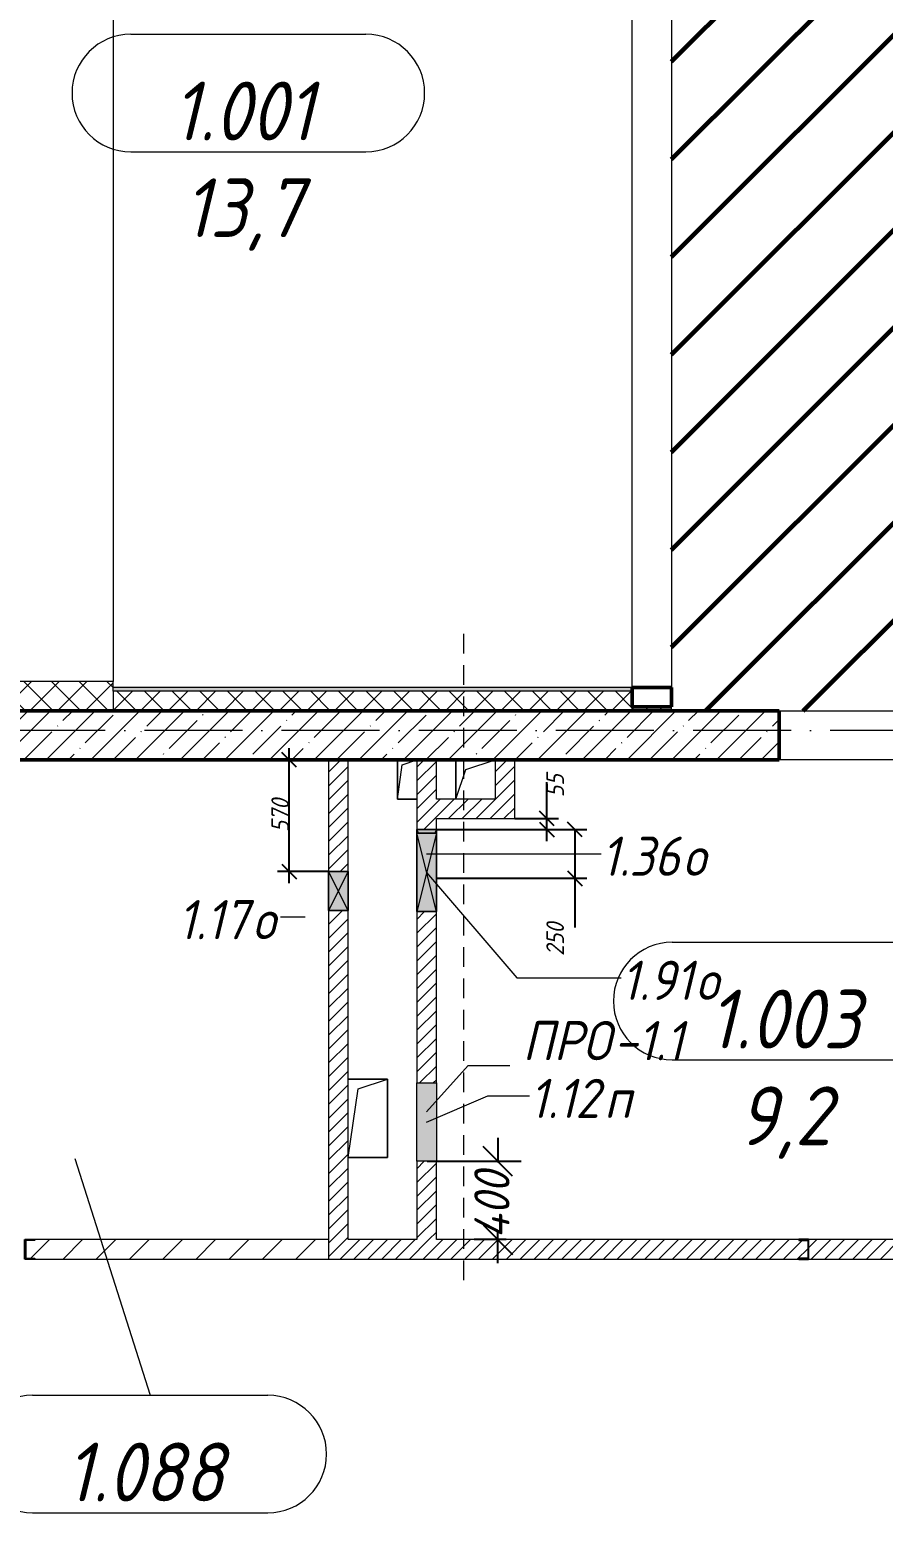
# Model space of a CAD drawing. Header units: millimetres. Extents: x -606178 to 312196, y -19338 to 632709.
# Drawn here: x -426456 to -422101, y 515333 to 522953 of the extents above; entities that cross this region are included whole.
import ezdxf

# ---------------------------------------------------------------- set-up
doc = ezdxf.new("R2010")
doc.units = ezdxf.units.MM
doc.linetypes.add('200_ШТРИХ_ш1п0_6_', pattern=[160, 100, -60])
doc.linetypes.add('50_200_ШТРИХ_1Т_ш5_п1_п1_', pattern=[700, 500, -100, 0, -100])
for name, color, linetype, lineweight in [('6.4.1) Окр пт с инж. ПТ2.16', 3, 'Continuous', 60), ('A-____-____-DIMS', 7, 'Continuous', 9), ('A-DETL-GENF-OTLN', 7, 'Continuous', 9), ('A-FLOR-____-OTLN', 7, 'Continuous', 9), ('A-GENM-____-IDEN', 7, 'Continuous', 9), ('A-GENM-____-MCUT', 7, 'Continuous', 25), ('A-GENM-____-OTLN', 7, 'Continuous', 9), ('A-GENM-____-OTLN-1', 7, 'Continuous', 25), ('A-GLAZ-____-IDEN', 7, 'Continuous', 9), ('A-GLAZ-____-OTLN', 7, 'Continuous', 9), ('A-WALL-____-MCUT', 7, 'Continuous', 13), ('A-WALL-____-MCUT-1', 7, 'Continuous', 9), ('A-WALL-____-MCUT-2', 7, 'Continuous', 50), ('A-WALL-____-OTLN', 7, 'Continuous', 9), ('A-WALL-____-PATT-1', 7, 'Continuous', 9), ('A-WALL-FNSH-MCUT-1', 7, 'Continuous', 9), ('I-WALL-____-OTLN', 7, 'Continuous', 9), ('S-COLS-____-MCUT', 7, 'Continuous', 50), ('S-COLS-____-OTLN', 7, 'Continuous', 9), ('S-GRID-____-OTLN-1', 7, '50_200_ШТРИХ_1Т_ш5_п1_п1_', 9)]:
    doc.layers.add(name, color=color, linetype=linetype, lineweight=lineweight)
for name, color, linetype, lineweight, true_color in [('A-AREA-IDEN-1', 7, 'Continuous', 9, 0x000000), ('A-DETL-GENF-OTLN-3', 9, 'Continuous', 9, 0x808080), ('A-DETL-GENF-OTLN-4', 9, '200_ШТРИХ_ш1п0_6_', 9, 0x808080), ('A-WALL-____-PATT-2', 7, 'Continuous', 9, 0x787878)]:
    doc.layers.add(name, color=color, linetype=linetype, lineweight=lineweight, true_color=true_color)
doc.styles.add('ISOCPEUR_I', font='isocpeui.ttf', dxfattribs={"width": 0.9, "height": 2.5})
doc.styles.add('ISOCPEUR_I_10', font='isocpeui.ttf', dxfattribs={"width": 0.9, "height": 180})
doc.styles.add('ISOCPEUR_I_11', font='isocpeui.ttf', dxfattribs={"width": 0.9, "height": 200})
doc.styles.add('ISOCPEUR_I_7', font='isocpeui.ttf', dxfattribs={"width": 0.9, "height": 90})
doc.dimstyles.new('ISO-1_8_0_9К_СРЕДНИЙ_Кладочные_1', dxfattribs={"dimscale": 304.8, "dimtxt": 89.638306, "dimasz": 0.246063, "dimexe": 0.19685, "dimexo": 0, "dimgap": 0, "dimtad": 1, "dimdec": 3, "dimrnd": 0.001, "dimdsep": 46, "dimtxsty": 'ISOCPEUR_I_7', "dimblk1": 'OBLIQUE', "dimblk2": 'OBLIQUE', "dimsah": 1, "dimcen": 0.09, "dimdle": 0.19685, "dimazin": 0, "dimtfac": 1, "dimtdec": 4, "dimtix": 1, "dimtmove": 0, "dimatfit": 3, "dimfxl": 1, "dimtvp": 1, "dimtolj": 1, "dimtzin": 0, "dimarcsym": 2})
doc.dimstyles.new('ISO-1_8_0_9К_СРЕДНИЙ_Кладочные_2', dxfattribs={"dimscale": 304.8, "dimtxt": 89.638306, "dimasz": 0.246063, "dimexe": 0.19685, "dimexo": 0, "dimgap": 0, "dimtad": 1, "dimdec": 3, "dimrnd": 0.001, "dimdsep": 46, "dimtxsty": 'ISOCPEUR_I_7', "dimblk1": 'OBLIQUE', "dimblk2": 'OBLIQUE', "dimsah": 1, "dimcen": 0.09, "dimdle": 0.19685, "dimazin": 0, "dimtfac": 1, "dimtdec": 4, "dimtix": 1, "dimtmove": 1, "dimatfit": 3, "dimfxl": 1, "dimtvp": 1, "dimtolj": 1, "dimtzin": 0, "dimarcsym": 2})
doc.dimstyles.new('ISO-1_8_0_9К_СРЕДНИЙ_Кладочные_3', dxfattribs={"dimscale": 304.8, "dimtxt": 179.276612, "dimasz": 0.492126, "dimexe": 0.393701, "dimexo": 0, "dimgap": 0, "dimtad": 1, "dimdec": 3, "dimrnd": 0.001, "dimdsep": 46, "dimtxsty": 'ISOCPEUR_I_10', "dimblk1": 'OBLIQUE', "dimblk2": 'OBLIQUE', "dimsah": 1, "dimcen": 0.09, "dimdle": 0.393701, "dimazin": 0, "dimtfac": 1, "dimtdec": 4, "dimtix": 1, "dimtmove": 0, "dimatfit": 3, "dimfxl": 1, "dimtvp": 1, "dimtolj": 1, "dimtzin": 0, "dimarcsym": 2})
pattern_1 = [(45, (-425830.77, 451794.26), (-70.71068, 70.71068), []), (135, (-425830.77, 451794.26), (-70.71068, -70.71068), [])]
pattern_2 = [(45, (-425830.77, 451794.26), (-35.35534, 35.35534), [])]

# ---------------------------------------------------------------- blocks, each defined once
blk = doc.blocks.new('154_Фахверк_СКБ_Швеллер - Тип_100_4010-27789772-АР1_План отверстий 1 этажа в осях 1-64_Ю-ЯЯ')
at = {"layer": 'A-GENM-____-MCUT'}
for p, q in [((175, 50), (125, 50)), ((125, 50), (125, -50)), ((128, 47), (175, 47)), ((128, -47), (128, 47)), ((175, 47), (175, 50)), ((125, -50), (175, -50)), ((175, -47), (128, -47)), ((175, -50), (175, -47))]:
    blk.add_line(p, q, dxfattribs=at)
blk = doc.blocks.new('154_Фахверк_СКБ_Швеллер - Тип_100_4010-28225412-АР1_План отверстий 1 этажа в осях 1-64_Ю-ЯЯ')
at = {"layer": 'A-GENM-____-MCUT'}
for p, q in [((125, 50), (175, 50)), ((125, -50), (125, 50)), ((128, 47), (128, -47)), ((175, 47), (128, 47)), ((175, 50), (175, 47)), ((175, -50), (125, -50)), ((128, -47), (175, -47)), ((175, -47), (175, -50))]:
    blk.add_line(p, q, dxfattribs=at)
blk = doc.blocks.new('AR_Отверстие Ниша - Лючок-36657938-АР1_План отверстий 1 этажа в осях 1-64_Ю-ЯЯ')
at = {"layer": 'A-GLAZ-____-OTLN'}
blk.add_hatch(color=256, dxfattribs=at).paths.add_polyline_path([(200, 50), (-200, 50), (-200, -50), (200, -50)], flags=0)
for p, q in [((-200, 50), (200, 50)), ((-200, -50), (-200, 50)), ((200, 50), (200, -50)), ((200, -50), (-200, -50))]:
    blk.add_line(p, q, dxfattribs=at)
blk = doc.blocks.new('AR_Отверстие прямоугольное _в плите_ - AR_Отверстие прямоугольное _в плите_-30229368-АР1_План отверстий 1 этажа в осях 1-64_Ю-ЯЯ')
at = {"layer": 'A-GENM-____-OTLN'}
for p, q in [((100, 200), (-100, 200)), ((-50, 150), (100, 200)), ((100, -200), (100, 200)), ((-100, -200), (-50, 150)), ((-100, -200), (100, -200))]:
    blk.add_line(p, q, dxfattribs=at)
blk = doc.blocks.new('AR_Отверстие прямоугольное _в плите_ - AR_Отверстие прямоугольное _в плите_-V232-АР1_План отверстий 1 этажа в осях 1-64_Ю-ЯЯ')
at = {"layer": 'A-GENM-____-OTLN'}
for p, q in [((-50, 100), (-50, -100)), ((-25, 75), (49.1, 99.7)), ((-50, -100), (-25, 75)), ((-50, -100), (48.9, -100))]:
    blk.add_line(p, q, dxfattribs=at)
blk = doc.blocks.new('AR_Отверстие прямоугольное _в плите_ - AR_Отверстие прямоугольное _в плите_-V245-АР1_План отверстий 1 этажа в осях 1-64_Ю-ЯЯ')
at = {"layer": 'A-GENM-____-OTLN'}
for p, q in [((-100, 100), (-100, -100)), ((-50, 50), (100, 100)), ((-100, -100), (-50, 50))]:
    blk.add_line(p, q, dxfattribs=at)
blk = doc.blocks.new('BSC_Колонна _Прямоугольная1 - 200х100 _металл_-35284186-АР1_План отверстий 1 этажа в осях 1-64_Ю-ЯЯ')
at = {"layer": 'S-COLS-____-MCUT'}
for p, q in [((100, 50), (-100, 50)), ((-100, 50), (-100, -50)), ((100, -50), (100, 50)), ((-100, -50), (100, -50))]:
    blk.add_line(p, q, dxfattribs=at)
blk = doc.blocks.new('AR_Отверстие прямоугольное _в стене__БезПР - AR_Отверстие прямоугольное _в стене__БезПР-36427953-АР1_План отверстий 1 этажа в осях 1-64_Ю-ЯЯ')
at = {"layer": 'A-GLAZ-____-OTLN'}
blk.add_hatch(color=256, dxfattribs=at).paths.add_polyline_path([(100, 50), (-100, 50), (-100, -50), (100, -50)], flags=0)
at = {"layer": 'A-DETL-GENF-OTLN'}
for p, q in [((-100, -50), (-100, 50)), ((-100, 50), (100, 50)), ((100, 50), (-100, -50)), ((-100, 50), (100, -50)), ((100, 50), (-100, 50)), ((-100, 50), (-100, -50)), ((100, 50), (100, -50)), ((100, -50), (100, 50)), ((100, -50), (-100, -50)), ((-100, -50), (100, -50))]:
    blk.add_line(p, q, dxfattribs=at)
blk = doc.blocks.new('AR_Отверстие прямоугольное _в стене__БезПР - AR_Отверстие прямоугольное _в стене__БезПР-36428383-АР1_План отверстий 1 этажа в осях 1-64_Ю-ЯЯ')
at = {"layer": 'A-GLAZ-____-OTLN'}
blk.add_hatch(color=256, dxfattribs=at).paths.add_polyline_path([(200, 50), (-200, 50), (-200, -50), (200, -50)], flags=0)
at = {"layer": 'A-DETL-GENF-OTLN'}
for p, q in [((-200, -50), (-200, 50)), ((-200, 50), (200, 50)), ((200, 50), (-200, -50)), ((-200, 50), (200, -50)), ((200, 50), (-200, 50)), ((-200, 50), (-200, -50)), ((200, 50), (200, -50)), ((200, -50), (200, 50)), ((200, -50), (-200, -50)), ((-200, -50), (200, -50))]:
    blk.add_line(p, q, dxfattribs=at)
at = {"layer": 'A-GLAZ-____-OTLN'}
blk.add_line((200, 50), (-200, 50), dxfattribs=at)
blk = doc.blocks.new('AR_Отверстие прямоугольное _в стене__БезПР - AR_Отверстие прямоугольное _в стене__БезПР-V252-АР1_План отверстий 1 этажа в осях 1-64_Ю-ЯЯ')
at = {"layer": 'A-GLAZ-____-OTLN'}
blk.add_hatch(color=256, dxfattribs=at).paths.add_polyline_path([(-105, -50), (-105, 50), (-125, 50), (-125, -50)], flags=0)
at = {"layer": 'A-DETL-GENF-OTLN'}
for p, q in [((-125, -50), (-125, 50)), ((-125, 50), (-105, 50)), ((-125, 50), (-105, 42)), ((-105, 50), (-125, 50)), ((-125, 50), (-125, -50)), ((-105, -42), (-125, -50)), ((-105, -50), (-125, -50)), ((-125, -50), (-105, -50))]:
    blk.add_line(p, q, dxfattribs=at)
blk = doc.blocks.new('DET_L_Имитация разреза_ISO2-5 - Вправо-36657417-АР1_План отверстий 1 этажа в осях 1-64_Ю-ЯЯ')
at = {"layer": 'A-DETL-GENF-OTLN-4'}
blk.add_line((143.1, 0), (3486.6, 0), dxfattribs=at)
blk = doc.blocks.new('_Oblique')
at = {"color": 0, "linetype": 'ByBlock', "lineweight": -2}
blk.add_line((-0.5, -0.5), (0.5, 0.5), dxfattribs=at)
blk = doc.blocks.new('*D4432')
at = {"layer": 'A-____-____-DIMS', "color": 0, "lineweight": -2, "transparency": 16777216}
for p, q in [((-424067.5, 517295.3), (-424067.5, 517169.7)), ((-424427.7, 517175.3), (-423947.5, 517175.3)), ((-424024.8, 516775.3), (-424187.5, 516775.3)), ((-424067.5, 516655.3), (-424067.5, 516817.6))]:
    blk.add_line(p, q, dxfattribs=at)
at = {"layer": 'Defpoints', "color": 0, "transparency": 16777216}
for p in [(-424427.7, 517175.3), (-424067.5, 517175.3), (-424024.8, 516775.3)]:
    blk.add_point(p, dxfattribs=at)
at = {"layer": 'A-____-____-DIMS', "color": 0, "lineweight": -2, "transparency": 16777216, "xscale": 150, "yscale": 150, "zscale": 150}
for p, rotation in [((-424067.5, 517175.3), 90), ((-424067.5, 516775.3), 270)]:
    blk.add_blockref('_Oblique', p, dxfattribs=dict(at, rotation=rotation))
at = {"layer": 'A-____-____-DIMS', "color": 0, "transparency": 16777216, "insert": (-424187.5, 516780.6), "char_height": 180, "width": 426.127, "attachment_point": 1, "rotation": 90, "line_spacing_factor": 1.149209, "style": 'ISOCPEUR_I_10'}
blk.add_mtext('\\A1;400', dxfattribs=at)
blk = doc.blocks.new('*D4469')
at = {"layer": 'A-____-____-DIMS', "color": 0, "lineweight": -2, "transparency": 16777216}
for p, q in [((-425132.5, 518595.3), (-425132.5, 519285.3)), ((-425238.6, 519225.3), (-425072.5, 519225.3)), ((-424930.8, 518655.3), (-425192.5, 518655.3))]:
    blk.add_line(p, q, dxfattribs=at)
at = {"layer": 'Defpoints', "color": 0, "transparency": 16777216}
for p in [(-425238.6, 519225.3), (-425132.5, 519225.3), (-424930.8, 518655.3)]:
    blk.add_point(p, dxfattribs=at)
at = {"layer": 'A-____-____-DIMS', "color": 0, "lineweight": -2, "transparency": 16777216, "xscale": 75, "yscale": 75, "zscale": 75}
for p, rotation in [((-425132.5, 519225.3), 90), ((-425132.5, 518655.3), 270)]:
    blk.add_blockref('_Oblique', p, dxfattribs=dict(at, rotation=rotation))
at = {"layer": 'A-____-____-DIMS', "color": 0, "transparency": 16777216, "insert": (-425178.1, 518940.3), "char_height": 90, "width": 409.578, "attachment_point": 5, "rotation": 90, "style": 'ISOCPEUR_I_7'}
blk.add_mtext('\\A1;570', dxfattribs=at)
blk = doc.blocks.new('*D4470')
at = {"layer": 'A-____-____-DIMS', "color": 0, "lineweight": -2, "transparency": 16777216}
for p, q in [((-424380.8, 518870.3), (-423613.5, 518870.3)), ((-423673.5, 518870.3), (-423673.5, 518560.3)), ((-424380.8, 518620.3), (-423613.5, 518620.3)), ((-423673.5, 518620.3), (-423673.5, 518369))]:
    blk.add_line(p, q, dxfattribs=at)
at = {"layer": 'Defpoints', "color": 0, "transparency": 16777216}
for p in [(-424380.8, 518870.3), (-423673.5, 518870.3), (-424380.8, 518620.3)]:
    blk.add_point(p, dxfattribs=at)
at = {"layer": 'A-____-____-DIMS', "color": 0, "lineweight": -2, "transparency": 16777216, "xscale": 75, "yscale": 75, "zscale": 75}
for p, rotation in [((-423673.5, 518870.3), 90), ((-423673.5, 518620.3), 270)]:
    blk.add_blockref('_Oblique', p, dxfattribs=dict(at, rotation=rotation))
at = {"layer": 'A-____-____-DIMS', "color": 0, "transparency": 16777216, "insert": (-423819.5, 518224.2), "char_height": 90, "width": 409.578, "attachment_point": 1, "rotation": 90, "line_spacing_factor": 1.149209, "style": 'ISOCPEUR_I_7'}
blk.add_mtext('\\A1;250', dxfattribs=at)
blk = doc.blocks.new('*D4471')
at = {"layer": 'A-____-____-DIMS', "color": 0, "lineweight": -2, "transparency": 16777216}
for p, q in [((-423817.3, 518925.3), (-423817.3, 519110.8)), ((-423980.8, 518925.3), (-423757.3, 518925.3)), ((-423817.3, 518810.3), (-423817.3, 518925.3)), ((-424380.8, 518870.3), (-423757.3, 518870.3))]:
    blk.add_line(p, q, dxfattribs=at)
at = {"layer": 'Defpoints', "color": 0, "transparency": 16777216}
for p in [(-423980.8, 518925.3), (-423817.3, 518925.3), (-424380.8, 518870.3)]:
    blk.add_point(p, dxfattribs=at)
at = {"layer": 'A-____-____-DIMS', "color": 0, "lineweight": -2, "transparency": 16777216, "xscale": 75, "yscale": 75, "zscale": 75}
for p, rotation in [((-423817.3, 518925.3), 90), ((-423817.3, 518870.3), 270)]:
    blk.add_blockref('_Oblique', p, dxfattribs=dict(at, rotation=rotation))
at = {"layer": 'A-____-____-DIMS', "color": 0, "transparency": 16777216, "insert": (-423819.5, 519034.3), "char_height": 90, "width": 273.052, "attachment_point": 1, "rotation": 90, "line_spacing_factor": 1.149209, "style": 'ISOCPEUR_I_7'}
blk.add_mtext('\\A1;55', dxfattribs=at)
blk = doc.blocks.new('AAR_СКБ_Марка_помещения_1_5 ммп - Номер _ Площадь-27962135-АИ_План этажа_Стены_1')
at = {"layer": 'A-AREA-IDEN-1'}
for p, q in [((-2.987, 3), (3.013, 3)), ((-2.987, 0), (3.013, 0))]:
    blk.add_line(p, q, dxfattribs=at)
for centre, start, end in [((-2.987, 1.5), 90, 270), ((3.013, 1.5), 270, 90)]:
    blk.add_arc(centre, 1.5, start, end, dxfattribs=at)

msp = doc.modelspace()

# ---------------------------------------------------------------- hatches: boundary and pattern name
at = {"layer": '6.4.1) Окр пт с инж. ПТ2.16'}
h = msp.add_hatch(dxfattribs=at)
h.set_pattern_fill('ANSI31', color=256, scale=111)
h.paths.add_polyline_path([(-396780.7712, 517495.3011), (-396780.7712, 518975.3011), (-397180.7712, 518975.3011), (-397180.7712, 519225.3011), (-397380.7712, 519225.3011), (-397380.7712, 519325.3011), (-400130.7712, 519325.3011), (-400730.7712, 519325.3011), (-401230.7712, 519325.3011), (-401780.7712, 519325.3011), (-402130.7712, 519325.3011), (-402130.7712, 518975.3011), (-402730.7712, 518975.3011), (-407630.7712, 518975.3011), (-408130.7712, 518975.3011), (-412330.7712, 518975.3011), (-412830.7712, 518975.3011), (-415930.7712, 518975.3011), (-416430.7712, 518975.3011), (-416430.7712, 519475.3011), (-416130.7712, 519475.3011), (-416130.7712, 525825.3011), (-416430.7712, 525825.3011), (-416430.7712, 526125.3011), (-420280.7712, 526125.3011), (-420280.7712, 524825.3011), (-420780.7712, 524825.3011), (-420780.7712, 525675.3011), (-421180.7712, 525675.3011), (-421180.7712, 525775.3011), (-421180.7712, 525825.3011), (-421180.7712, 526225.3011), (-421180.7712, 526531.3011), (-421186.7712, 526531.3011), (-421186.7712, 527079.3011), (-421181.4084, 527281.3011), (-421186.7712, 527281.3011), (-421186.7712, 527729.3011), (-421185.0815, 527925.3011), (-421330.7712, 527925.3011), (-421380.7712, 527925.3011), (-422080.7712, 527925.3011), (-422130.7712, 527925.3011), (-422230.7712, 527925.3011), (-422280.7712, 527925.3011), (-422980.7712, 527925.3011), (-422980.7712, 527825.3011), (-423180.7712, 527825.3011), (-423180.7712, 527700.3011), (-423174.7712, 527700.3011), (-423174.7712, 527625.3011), (-423180.7712, 527625.3011), (-423180.7712, 526475.3011), (-423174.7712, 526475.3011), (-423174.7712, 526400.3011), (-423180.7712, 526350.3011), (-423174.7712, 526350.3011), (-423174.7712, 526275.3011), (-423180.7712, 526275.3011), (-423180.7712, 525550.3011), (-423180.7712, 525275.3011), (-423174.7712, 525275.3011), (-423174.7712, 525200.3011), (-423180.7712, 524805.3011), (-423180.7712, 524705.3011), (-423180.7712, 519595.3011), (-423180.7712, 519475.3011), (-422630.7712, 519475.3011), (-421480.7712, 519475.3011), (-420780.7712, 519475.3011), (-420280.7712, 519475.3011), (-420280.7712, 518975.3011), (-420280.7712, 516350.3011), (-420274.7712, 516350.3011), (-420274.7712, 516275.3011), (-420280.7712, 516275.3011), (-420280.7712, 516125.3011), (-420280.7712, 515225.3011), (-420280.7712, 514575.3011), (-420274.7712, 514575.3011), (-420274.7712, 514500.3011), (-420280.7712, 513825.3011), (-420030.7712, 513825.3011), (-418430.7712, 513825.3011), (-418230.7712, 513825.3011), (-418230.7712, 514975.3011), (-417980.7712, 514975.3011), (-416880.7712, 514975.3011), (-416480.7712, 514975.3011), (-415380.7712, 514975.3011), (-414580.7712, 514975.3011), (-412980.7712, 514975.3011), (-412530.7712, 514975.3011), (-411925.7712, 514975.3011), (-411925.7712, 514981.3011), (-411850.7712, 514981.3011), (-411850.7712, 514975.3011), (-410850.7712, 514975.3011), (-410850.7712, 514981.3011), (-410775.7712, 514981.3011), (-409555.7712, 514975.3011), (-409555.7712, 514981.3011), (-409480.7712, 514981.3011), (-408330.7712, 514975.3011), (-408330.7712, 514981.3011), (-408255.7712, 514981.3011), (-408130.7712, 514975.3011), (-407630.7712, 514975.3011), (-406905.7712, 514975.3011), (-406905.7712, 514981.3011), (-406830.7712, 514981.3011), (-406480.7712, 514975.3011), (-405630.7712, 514975.3011), (-405130.7712, 514975.3011), (-404630.7712, 514975.3011), (-402775.7712, 514975.3011), (-402775.7712, 514981.3011), (-402700.7712, 514981.3011), (-402700.7712, 514935.3011), (-402695.7712, 514935.3011), (-402695.7712, 514815.3011), (-402700.119, 514775.3011), (-401800.7712, 514775.3011), (-401800.7712, 514815.3011), (-401805.7712, 514815.3011), (-401805.7712, 514935.3011), (-401800.7712, 514981.3011), (-401725.7712, 514981.3011), (-400955.7712, 514975.3011), (-400955.7712, 514981.3011), (-400880.7712, 514981.3011), (-400180.7712, 514975.3011), (-400180.7712, 514981.3011), (-400105.7712, 514981.3011), (-400005.7712, 514975.3011), (-400005.7712, 514981.3011), (-399930.7712, 514981.3011), (-399930.7712, 514975.3011), (-399230.7712, 514975.3011), (-399230.7712, 514981.3011), (-399130.7712, 514981.3011), (-399130.7712, 514975.3011), (-398605.7712, 514975.3011), (-398605.7712, 514981.3011), (-398530.7712, 514981.3011), (-398300.7712, 514975.3011), (-397900.7712, 514975.3011), (-397830.7712, 514975.3011), (-397830.7712, 514981.3011), (-397755.7712, 514981.3011), (-397655.7712, 514975.3011), (-397655.7712, 514981.3011), (-397580.7712, 514981.3011), (-397580.7712, 514975.3011), (-397330.7712, 514975.3011), (-397030.7712, 514975.3011), (-396880.7712, 514975.3011), (-396880.7712, 514981.3011), (-396780.7712, 514981.3011), (-396780.7712, 515075.3011), (-396780.7712, 515675.3011), (-396780.7712, 516595.3011)])
at = {"layer": 'A-WALL-____-PATT-1'}
h = msp.add_hatch(dxfattribs=at)
h.set_pattern_fill('FP_6', color=256, style=0, pattern_type=2)
h.set_pattern_definition([(135, (-425830.77, 451794.26), (-35.35534, -35.35534), [])])
h.paths.add_polyline_path([(-423380.7712, 519475.3011), (-423180.7712, 519475.3011), (-423180.7712, 519495.3011), (-423380.7712, 519495.3011)], flags=0)
h.paths.add_polyline_path([(-423180.7712, 524805.3011), (-423180.7712, 524825.3011), (-423380.7712, 524825.3011), (-423380.7712, 524805.3011), (-423347.4379, 524805.3011)], flags=0)
h = msp.add_hatch(dxfattribs=at)
h.set_pattern_fill('FP_1', color=256, style=0, pattern_type=2)
h.set_pattern_definition(pattern_1)
h.paths.add_polyline_path([(-426030.7712, 519475.3011), (-426030.7712, 519625.3011), (-428430.7712, 519625.3011), (-428430.7712, 519475.3011), (-427613.6806, 519475.3011)], flags=0)
h = msp.add_hatch(dxfattribs=at)
h.set_pattern_fill('FP_1', color=256, style=0, pattern_type=2)
h.set_pattern_definition(pattern_1)
h.paths.add_polyline_path([(-423380.7712, 519475.3011), (-423380.7712, 519575.3011), (-426030.7712, 519575.3011), (-426030.7712, 519475.3011), (-425846.1799, 519475.3011)], flags=0)
h = msp.add_hatch(dxfattribs=at)
h.set_pattern_fill('FP_13', color=256, style=0, pattern_type=2)
h.set_pattern_definition([(45, (-425830.77, 451794.26), (-114.04925, 114.04925), []), (45, (-425716.72, 451794.26), (-114.04925, 114.04925), [201.612, -40.322, 3.353, -36.97])])
h.paths.add_polyline_path([(-420780.7712, 519225.3011), (-420780.7712, 519475.3011), (-421480.7712, 519475.3011), (-421480.7712, 519225.3011)], flags=0)
h.paths.add_polyline_path([(-422630.7712, 519225.3011), (-422630.7712, 519475.3011), (-427780.7712, 519475.3011), (-427780.7712, 519225.3011), (-425846.1799, 519225.3011)], flags=0)
h = msp.add_hatch(dxfattribs=at)
h.set_pattern_fill('FP_5', color=256, style=0, pattern_type=2)
h.set_pattern_definition(pattern_2)
h.paths.add_polyline_path([(-424830.7712, 516675.3011), (-424830.7712, 518455.3011), (-424930.7712, 518455.3011), (-424930.7712, 516675.3011)], flags=0)
h.paths.add_polyline_path([(-424830.7712, 518655.3011), (-424830.7712, 519225.3011), (-424930.7712, 519225.3011), (-424930.7712, 518655.3011), (-424907.5059, 518655.3011)], flags=0)
h = msp.add_hatch(dxfattribs=at)
h.set_pattern_fill('FP_5', color=256, style=0, pattern_type=2)
h.set_pattern_definition(pattern_2)
h.paths.add_polyline_path([(-424480.7712, 516775.3011), (-424380.7712, 516775.3011), (-424380.7712, 517175.3011), (-424480.7712, 517175.3011)], flags=0)
h.paths.add_polyline_path([(-424380.7712, 517575.3011), (-424380.7712, 518450.3011), (-424480.7712, 518450.3011), (-424480.7712, 517575.3011), (-424443.5619, 517575.3011)], flags=0)
h.paths.add_polyline_path([(-424380.7712, 518870.3011), (-424380.7712, 519225.3011), (-424480.7712, 519225.3011), (-424480.7712, 518870.3011), (-424383.3293, 518870.3011)], flags=0)
h = msp.add_hatch(dxfattribs=at)
h.set_pattern_fill('FP_5', color=256, style=0, pattern_type=2)
h.set_pattern_definition(pattern_2)
h.paths.add_polyline_path([(-423980.7712, 518925.3011), (-423980.7712, 519225.3011), (-424080.7712, 519225.3011), (-424080.7712, 518925.3011)], flags=0)
h = msp.add_hatch(dxfattribs=at)
h.set_pattern_fill('FP_5', color=256, style=0, pattern_type=2)
h.set_pattern_definition(pattern_2)
h.paths.add_polyline_path([(-424080.7712, 518925.3011), (-424080.7712, 519025.3011), (-424380.7712, 519025.3011), (-424380.7712, 518925.3011)], flags=0)
h = msp.add_hatch(dxfattribs=at)
h.set_pattern_fill('FP_4', color=256, style=0, pattern_type=2)
h.set_pattern_definition([(45, (-425830.77, 451794.26), (-84.85281, 84.85281), [])])
h.paths.add_polyline_path([(-424930.7712, 516675.3011), (-424930.7712, 516775.3011), (-426430.7712, 516775.3011), (-426430.7712, 516772.3011), (-426477.7712, 516772.3011), (-426477.7712, 516678.3011), (-426430.7712, 516678.3011), (-426430.7712, 516675.3011), (-425846.1799, 516675.3011)], flags=0)
h.paths.add_polyline_path([(-427676.7712, 516675.3011), (-427676.7712, 516682.9011), (-427635.2712, 516682.9011), (-427635.2712, 516767.7011), (-427676.7712, 516767.7011), (-427676.7712, 516775.3011), (-428024.7712, 516775.3011), (-428024.7712, 516700.3011), (-428030.7712, 516700.3011), (-428030.7712, 516675.3011), (-428024.7712, 516675.3011)], flags=0)
h = msp.add_hatch(dxfattribs=at)
h.set_pattern_fill('FP_5', color=256, style=0, pattern_type=2)
h.set_pattern_definition(pattern_2)
h.paths.add_polyline_path([(-420480.7712, 516675.3011), (-420480.7712, 516775.3011), (-422480.7712, 516775.3011), (-422480.7712, 516675.3011), (-422311.1786, 516675.3011)], flags=0)
h.paths.add_polyline_path([(-422530.7712, 516675.3011), (-422530.7712, 516678.3011), (-422483.7712, 516678.3011), (-422483.7712, 516772.3011), (-422530.7712, 516772.3011), (-422530.7712, 516775.3011), (-424830.7712, 516775.3011), (-424830.7712, 516675.3011)], flags=0)
at = {"layer": 'A-WALL-____-PATT-2'}
h = msp.add_hatch(dxfattribs=at)
h.set_pattern_fill('FP_185', color=256, style=0, pattern_type=2)
h.set_pattern_definition([(0, (-425830.771, 451794.26), (81.28, 20.32), [3.353, -57.607, 3.353, -57.607, -325.12]), (0, (-425830.771, 451794.26), (81.28, 20.32), [-121.92, 3.353, -118.567, 3.353, -57.607, -142.24]), (0, (-425830.771, 451794.26), (81.28, 20.32), [-304.8, 3.353, -37.287, 3.353, -98.247]), (120, (-425800.291, 451804.42), (-58.237636, 60.230545), [3.353, -57.607, 3.353, -57.607, -325.12]), (120, (-425800.291, 451804.42), (-58.237636, 60.230545), [-121.92, 3.353, -118.567, 3.353, -57.607, -142.24]), (120, (-425800.291, 451804.42), (-58.237636, 60.230545), [-304.8, 3.353, -37.287, 3.353, -98.247]), (240, (-425790.131, 451845.06), (-23.042364, -80.550545), [3.353, -57.607, 3.353, -57.607, -325.12]), (240, (-425790.131, 451845.06), (-23.042364, -80.550545), [-121.92, 3.353, -118.567, 3.353, -57.607, -142.24]), (240, (-425790.131, 451845.06), (-23.042364, -80.550545), [-304.8, 3.353, -37.287, 3.353, -98.247])])
h.paths.add_polyline_path([(-423380.7712, 519575.3011), (-423380.7712, 519595.3011), (-426030.7712, 519595.3011), (-426030.7712, 519575.3011), (-425846.1799, 519575.3011)], flags=0)

# ---------------------------------------------------------------- linework, layer by layer
at = {"layer": 'A-AREA-IDEN-1'}
msp.add_line((-426226.3484, 517189.4271), (-425841.5421, 515981.0444), dxfattribs=at)
at = {"layer": 'A-FLOR-____-OTLN'}
for p, q in [((-426030.7712, 524655.3011), (-426030.7712, 519625.3011)), ((-424579.686, 519025.3011), (-424579.686, 519225.3011)), ((-424280.7712, 519025.3011), (-424280.7712, 519225.3011)), ((-424480.7712, 519025.3011), (-424579.686, 519025.3011)), ((-424830.7712, 517595.3011), (-424630.7712, 517595.3011)), ((-424630.7712, 517595.3011), (-424630.7712, 517195.3011)), ((-424630.7712, 517195.3011), (-424830.7712, 517195.3011))]:
    msp.add_line(p, q, dxfattribs=at)
at = {"layer": 'A-GENM-____-IDEN'}
for p, q in [((-424430.7712, 517428.3558), (-424218.3186, 517664.3011)), ((-424218.3186, 517664.3011), (-424005.866, 517664.3011))]:
    msp.add_line(p, q, dxfattribs=at)
at = {"layer": 'A-GLAZ-____-IDEN'}
for p, q in [((-424430.7712, 518745.3011), (-423539.2, 518745.3753)), ((-424430.7712, 518650.3011), (-423970.8589, 518111.8808)), ((-425050.271, 518421.7106), (-425175.8126, 518421.7106)), ((-423970.8589, 518111.8808), (-423437.6599, 518111.8808)), ((-424430.7712, 517375.3011), (-424118.8243, 517508.9582)), ((-424118.8243, 517508.9582), (-423904.8774, 517508.9582))]:
    msp.add_line(p, q, dxfattribs=at)
at = {"layer": 'A-WALL-____-MCUT'}
for p, q in [((-426030.7712, 519575.3011), (-426030.7712, 519475.3011)), ((-423380.7712, 519575.3011), (-426030.7712, 519575.3011)), ((-423180.7712, 519475.3011), (-423180.7712, 519495.3011))]:
    msp.add_line(p, q, dxfattribs=at)
at = {"layer": 'A-WALL-____-MCUT-1'}
for p, q in [((-426030.7712, 519625.3011), (-428430.7712, 519625.3011)), ((-426030.7712, 519575.3011), (-426030.7712, 519625.3011)), ((-423380.7712, 519475.3011), (-423380.7712, 519495.3011))]:
    msp.add_line(p, q, dxfattribs=at)
at = {"layer": 'A-WALL-____-MCUT-2'}
for p, q in [((-422630.7712, 519475.3011), (-427780.7712, 519475.3011)), ((-422630.7712, 519225.3011), (-422630.7712, 519475.3011)), ((-427780.7712, 519225.3011), (-422630.7712, 519225.3011))]:
    msp.add_line(p, q, dxfattribs=at)
at = {"layer": 'A-WALL-____-OTLN'}
for p, q in [((-422630.7712, 519475.3011), (-421480.7712, 519475.3011)), ((-421480.7712, 519225.3011), (-422630.7712, 519225.3011))]:
    msp.add_line(p, q, dxfattribs=at)
at = {"layer": 'A-WALL-FNSH-MCUT-1'}
for p, q in [((-423380.7712, 519595.3011), (-426030.7712, 519595.3011)), ((-424930.7712, 519225.3011), (-424930.7712, 518655.3011)), ((-424830.7712, 518655.3011), (-424830.7712, 519225.3011)), ((-424480.7712, 519225.3011), (-424480.7712, 518870.3011)), ((-424380.7712, 519025.3011), (-424380.7712, 519225.3011)), ((-424080.7712, 519225.3011), (-424080.7712, 519025.3011)), ((-423980.7712, 518925.3011), (-423980.7712, 519225.3011)), ((-424080.7712, 519025.3011), (-424380.7712, 519025.3011)), ((-424380.7712, 518870.3011), (-424380.7712, 518925.3011)), ((-424380.7712, 518925.3011), (-423980.7712, 518925.3011)), ((-424930.7712, 518455.3011), (-424930.7712, 516675.3011)), ((-424830.7712, 516775.3011), (-424830.7712, 518455.3011)), ((-424480.7712, 518450.3011), (-424480.7712, 517575.3011)), ((-424380.7712, 517575.3011), (-424380.7712, 518450.3011)), ((-424480.7712, 517175.3011), (-424480.7712, 516775.3011)), ((-424380.7712, 516775.3011), (-424380.7712, 517175.3011)), ((-424930.7712, 516775.3011), (-426430.7712, 516775.3011)), ((-424480.7712, 516775.3011), (-424830.7712, 516775.3011)), ((-422530.7712, 516775.3011), (-424380.7712, 516775.3011)), ((-420780.7712, 516775.3011), (-422480.7712, 516775.3011)), ((-426430.7712, 516675.3011), (-422530.7712, 516675.3011)), ((-422480.7712, 516675.3011), (-420480.7712, 516675.3011))]:
    msp.add_line(p, q, dxfattribs=at)
at = {"layer": 'I-WALL-____-OTLN'}
for p, q in [((-423380.7712, 519595.3011), (-423380.7712, 524705.3011)), ((-423180.7712, 524705.3011), (-423180.7712, 519595.3011))]:
    msp.add_line(p, q, dxfattribs=at)
at = {"layer": 'S-GRID-____-OTLN-1'}
msp.add_line((-321756.3646, 519375.3011), (-430499.5414, 519375.3011), dxfattribs=at)

# ---------------------------------------------------------------- block references
at = {"layer": 'A-AREA-IDEN-1', "xscale": 199.9999999999999, "yscale": 199.9999999999999, "zscale": 199.9999999999999}
for p in [(-425343.2385, 522329.8971), (-422579.8671, 517693.4828), (-425844.1246, 515380.5417)]:
    msp.add_blockref('AAR_СКБ_Марка_помещения_1_5 ммп - Номер _ Площадь-27962135-АИ_План этажа_Стены_1', p, dxfattribs=at)
at = {"layer": 'A-DETL-GENF-OTLN-3', "rotation": 90.00000000000072}
msp.add_blockref('DET_L_Имитация разреза_ISO2-5 - Вправо-36657417-АР1_План отверстий 1 этажа в осях 1-64_Ю-ЯЯ', (-424240.7712, 516425.3011), dxfattribs=at)
at = {"layer": 'A-GENM-____-OTLN'}
for name, p in [('AR_Отверстие прямоугольное _в плите_ - AR_Отверстие прямоугольное _в плите_-V232-АР1_План отверстий 1 этажа в осях 1-64_Ю-ЯЯ', (-424529.686, 519125.3011)), ('AR_Отверстие прямоугольное _в плите_ - AR_Отверстие прямоугольное _в плите_-V245-АР1_План отверстий 1 этажа в осях 1-64_Ю-ЯЯ', (-424180.7712, 519125.3011)), ('AR_Отверстие прямоугольное _в плите_ - AR_Отверстие прямоугольное _в плите_-30229368-АР1_План отверстий 1 этажа в осях 1-64_Ю-ЯЯ', (-424730.7712, 517395.3011))]:
    msp.add_blockref(name, p, dxfattribs=at)
at = {"layer": 'A-GENM-____-OTLN-1'}
msp.add_blockref('154_Фахверк_СКБ_Швеллер - Тип_100_4010-28225412-АР1_План отверстий 1 этажа в осях 1-64_Ю-ЯЯ', (-426605.7712, 516725.3011), dxfattribs=at)
at = {"layer": 'A-GENM-____-OTLN-1', "rotation": 180}
msp.add_blockref('154_Фахверк_СКБ_Швеллер - Тип_100_4010-27789772-АР1_План отверстий 1 этажа в осях 1-64_Ю-ЯЯ', (-422355.7712, 516725.3011), dxfattribs=at)
at = {"layer": 'A-GLAZ-____-OTLN', "rotation": 269.9999999999999}
for name, p in [('AR_Отверстие прямоугольное _в стене__БезПР - AR_Отверстие прямоугольное _в стене__БезПР-V252-АР1_План отверстий 1 этажа в осях 1-64_Ю-ЯЯ', (-424430.7712, 518745.3011)), ('AR_Отверстие прямоугольное _в стене__БезПР - AR_Отверстие прямоугольное _в стене__БезПР-36428383-АР1_План отверстий 1 этажа в осях 1-64_Ю-ЯЯ', (-424430.7712, 518650.3011)), ('AR_Отверстие прямоугольное _в стене__БезПР - AR_Отверстие прямоугольное _в стене__БезПР-36427953-АР1_План отверстий 1 этажа в осях 1-64_Ю-ЯЯ', (-424880.7712, 518555.3011)), ('AR_Отверстие Ниша - Лючок-36657938-АР1_План отверстий 1 этажа в осях 1-64_Ю-ЯЯ', (-424430.7712, 517375.3011))]:
    msp.add_blockref(name, p, dxfattribs=at)
at = {"layer": 'S-COLS-____-OTLN', "rotation": 180}
msp.add_blockref('BSC_Колонна _Прямоугольная1 - 200х100 _металл_-35284186-АР1_План отверстий 1 этажа в осях 1-64_Ю-ЯЯ', (-423280.7712, 519545.3011), dxfattribs=at)

# ---------------------------------------------------------------- texts
at = {"layer": 'A-AREA-IDEN-1', "char_height": 300, "attachment_point": 8, "line_spacing_factor": 1.139951, "style": 'ISOCPEUR_I'}
for s, insert, width in [('\\pxqc,t8.46667,16.93333,25.4,33.86667,42.33333,50.8,59.26667,67.73333,76.2,84.66667,93.13333,101.6,110.06667,118.53333,127,135.46667,143.93333,152.4,160.86667,169.33333,177.8,186.26667,194.73333,203.2,211.66667,220.13333,228.6,237.06667,245.53333,254,262.46667,270.93333;{1.001}', (-425368.6675, 522388.2269), 846), ('\\pxqc,t8.46667,16.93333,25.4,33.86667,42.33333,50.8,59.26667,67.73333,76.2,84.66667,93.13333,101.6,110.06667,118.53333,127,135.46667,143.93333,152.4,160.86667,169.33333,177.8,186.26667,194.73333,203.2,211.66667,220.13333,228.6,237.06667,245.53333,254,262.46667,270.93333;{13,7}', (-425368.6675, 521824.279), 702), ('\\pxqc,t8.46667,16.93333,25.4,33.86667,42.33333,50.8,59.26667,67.73333,76.2,84.66667,93.13333,101.6,110.06667,118.53333,127,135.46667,143.93333,152.4,160.86667,169.33333,177.8,186.26667,194.73333,203.2,211.66667,220.13333,228.6,237.06667,245.53333,254,262.46667,270.93333;{1.003}', (-422605.2961, 517751.8126), 900), ('\\pxqc,t8.46667,16.93333,25.4,33.86667,42.33333,50.8,59.26667,67.73333,76.2,84.66667,93.13333,101.6,110.06667,118.53333,127,135.46667,143.93333,152.4,160.86667,169.33333,177.8,186.26667,194.73333,203.2,211.66667,220.13333,228.6,237.06667,245.53333,254,262.46667,270.93333;{9,2}', (-422604.2961, 517187.8647), 542), ('\\pxqc,t8.46667,16.93333,25.4,33.86667,42.33333,50.8,59.26667,67.73333,76.2,84.66667,93.13333,101.6,110.06667,118.53333,127,135.46667,143.93333,152.4,160.86667,169.33333,177.8,186.26667,194.73333,203.2,211.66667,220.13333,228.6,237.06667,245.53333,254,262.46667,270.93333;{1.088}', (-425869.5536, 515438.8715), 900)]:
    msp.add_mtext(s, dxfattribs=dict(at, insert=insert, width=width))
at = {"layer": 'A-GENM-____-IDEN', "char_height": 200, "attachment_point": 1, "style": 'ISOCPEUR_I_11'}
for s, insert, width in [('ПРО', (-423940.7226, 517891.4173), 562.784625), ('-1.1', (-423476.3789, 517891.4173), 461.772)]:
    msp.add_mtext(s, dxfattribs=dict(at, insert=insert, width=width))
at = {"layer": 'A-GLAZ-____-IDEN', "char_height": 200, "attachment_point": 1, "style": 'ISOCPEUR_I_11'}
for s, insert, width in [('1.36', (-423539.2, 518832.9899), 505.063125), ('\\fISOCPEUR|b0|i1|c204|p34|;\\W.9;о', (-423122.4813, 518832.9899), 158.734125), ('1.17', (-425700.1712, 518509.3252), 461.772), ('\\fISOCPEUR|b0|i1|c204|p34|;\\W.9;о', (-425319.1712, 518509.3252), 158.734125), ('1.91', (-423437.6599, 518199.4954), 461.772), ('\\fISOCPEUR|b0|i1|c204|p34|;\\W.9;о', (-423056.6599, 518199.4954), 158.734125), ('1.12', (-423904.8774, 517596.5728), 461.772), ('\\fISOCPEUR|b0|i1|c204|p34|;\\W.9;п', (-423523.8774, 517596.5728), 158.734125)]:
    msp.add_mtext(s, dxfattribs=dict(at, insert=insert, width=width))

# ---------------------------------------------------------------- dimensions: what is measured, and where the dimension line sits
at = {"layer": 'A-____-____-DIMS'}
dim = msp.add_linear_dim(base=(-425132.5473, 519225.3011), p1=(-424930.7712, 518655.3011), p2=(-425238.6133, 519225.3011), angle=90, dimstyle='ISO-1_8_0_9К_СРЕДНИЙ_Кладочные_2', override={"dimpost": '<>', "dimfxl": 647.816932}, dxfattribs=at)
dim.commit()
dim.dimension.update_dxf_attribs({"geometry": '*D4469', "text_midpoint": (-425178.1269, 518940.3011)})
for base, p1, p2, dimstyle, override, picture, middle in [((-423817.34, 518925.3011), (-424380.7712, 518870.3011), (-423980.7712, 518925.3011), 'ISO-1_8_0_9К_СРЕДНИЙ_Кладочные_1', {"dimpost": '<>', "dimfxl": 403.763545}, '*D4471', (-423759.5047, 519110.7988)), ((-423673.4729, 518870.3011), (-424380.7712, 518620.3011), (-424380.7712, 518870.3011), 'ISO-1_8_0_9К_СРЕДНИЙ_Кладочные_1', {"dimpost": '<>', "dimfxl": 250}, '*D4470', (-423759.5047, 518368.9591)), ((-424067.4948, 517175.3011), (-424024.7893, 516775.3011), (-424427.7232, 517175.3011), 'ISO-1_8_0_9К_СРЕДНИЙ_Кладочные_3', {"dimpost": '<>', "dimfxl": 567.763779}, '*D4432', (-424067.4948, 516993.696))]:
    dim = msp.add_linear_dim(base=base, p1=p1, p2=p2, angle=90, dimstyle=dimstyle, override=override, dxfattribs=at)
    dim.commit()
    dim.dimension.update_dxf_attribs({"geometry": picture, "text_midpoint": middle, "dimtype": 160, "text_rotation": 90})

doc.saveas('drawing.dxf')
